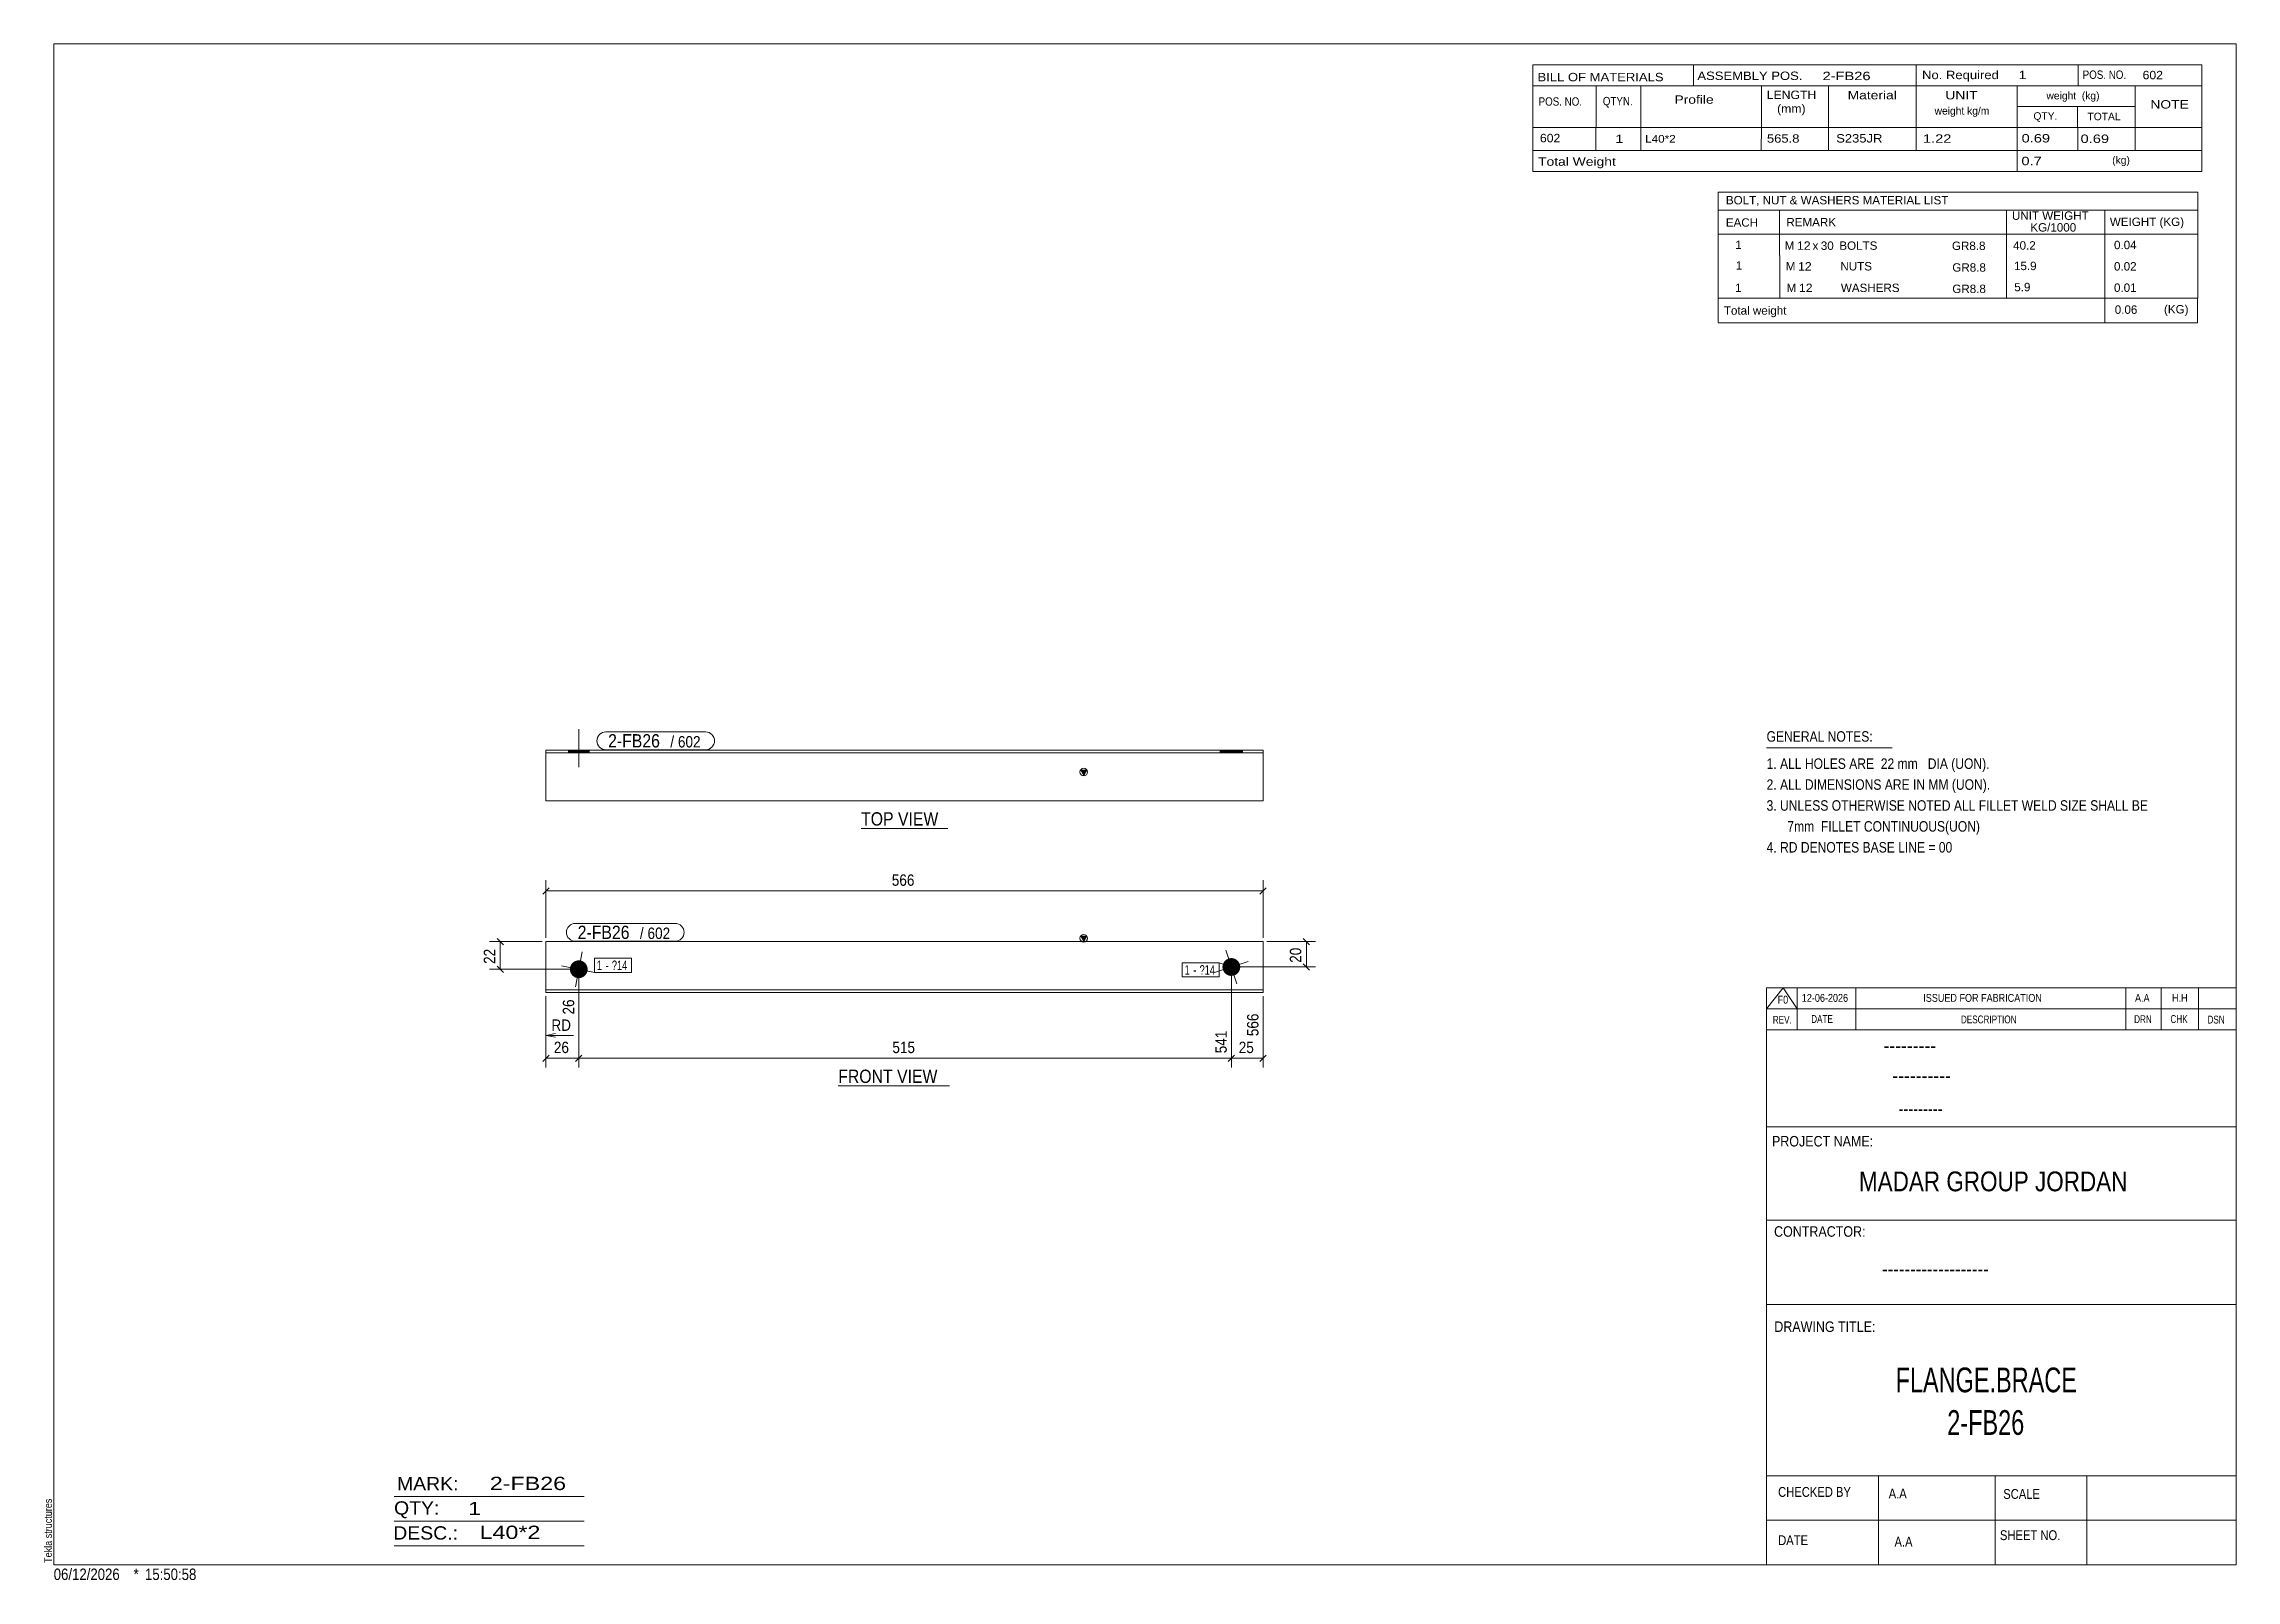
# Model space of a CAD drawing. Header units: millimetres. Extents: x 2 to 579, y 1 to 405.
import ezdxf

# ---------------------------------------------------------------- set-up
doc = ezdxf.new("R2010")
doc.units = ezdxf.units.MM
doc.linetypes.add('XKITLINE00', pattern=[0])
for name, color, linetype, lineweight in [('Bolt', 3, 'Continuous', 0), ('BoltMark', 7, 'Continuous', 0), ('Dimensions', 7, 'Continuous', 0), ('DrawingSheet', 5, 'Continuous', 0), ('OtherObjectType', 7, 'Continuous', 0), ('Part', 2, 'Continuous', 0), ('PartMark', 7, 'Continuous', 0)]:
    doc.layers.add(name, color=color, linetype=linetype, lineweight=lineweight)
doc.styles.add('@ARIAL_UNICODE_MS_BOLD', font='ARIAL.TTF')
doc.styles.add('ARIAL', font='ARIAL.TTF')
doc.styles.add('ARIAL_NARROW', font='ARIALN.TTF')
doc.styles.add('COMIC_SANS_MS_BOLD', font='COMICBD.TTF')
doc.styles.add('SWIS721_EX_BT', font='ARIAL.TTF')
doc.styles.add('SWISSE', font='ARIAL.TTF')

# ---------------------------------------------------------------- blocks, each defined once
blk = doc.blocks.new('*A1')
at = {"layer": 'Bolt'}
blk.add_hatch(color=3, dxfattribs=at).paths.add_polyline_path([(312.49, 161.53), (312.48, 161.59), (312.46, 161.64), (312.45, 161.7), (312.44, 161.75), (312.43, 161.81), (312.42, 161.87), (312.41, 161.92), (312.4, 161.98), (312.4, 162.04), (312.39, 162.09), (312.39, 162.15), (312.39, 162.21), (312.39, 162.27), (312.39, 162.32), (312.4, 162.38), (312.4, 162.44), (312.41, 162.49), (312.41, 162.55), (312.42, 162.61), (312.43, 162.66), (312.45, 162.72), (312.46, 162.78), (312.47, 162.83), (312.49, 162.89), (312.51, 162.94), (312.52, 163), (312.54, 163.05), (312.57, 163.1), (312.59, 163.15), (312.61, 163.21), (312.64, 163.26), (312.66, 163.31), (312.69, 163.36), (312.72, 163.41), (312.75, 163.46), (312.78, 163.51), (312.81, 163.55), (312.85, 163.6), (312.88, 163.65), (312.92, 163.69), (312.95, 163.73), (312.99, 163.78), (313.03, 163.82), (313.07, 163.86), (313.11, 163.9), (313.15, 163.94), (313.19, 163.98), (313.24, 164.02), (313.28, 164.05), (313.33, 164.09), (313.37, 164.12), (313.42, 164.15), (313.47, 164.18), (313.52, 164.21), (313.57, 164.24), (313.62, 164.27), (313.67, 164.3), (313.72, 164.32), (313.77, 164.35), (313.82, 164.37), (313.88, 164.39), (313.93, 164.41), (313.98, 164.43), (314.04, 164.45), (314.09, 164.46), (314.15, 164.48), (314.2, 164.49), (314.26, 164.5), (314.32, 164.51), (314.37, 164.52), (314.43, 164.53), (314.49, 164.54), (314.54, 164.54), (314.6, 164.55), (314.66, 164.55), (314.72, 164.55), (314.77, 164.55), (314.83, 164.55), (314.89, 164.54), (314.94, 164.54), (315, 164.53), (315.06, 164.53), (315.11, 164.52), (315.17, 164.51), (315.23, 164.5), (315.28, 164.48), (315.34, 164.47), (315.39, 164.45), (315.45, 164.43), (315.5, 164.42), (315.56, 164.4), (315.61, 164.38), (315.66, 164.35), (315.71, 164.33), (315.77, 164.3), (315.82, 164.28), (315.87, 164.25), (315.92, 164.22), (315.97, 164.19), (316.01, 164.16), (316.06, 164.13), (316.11, 164.1), (316.15, 164.06), (316.2, 164.03), (316.24, 163.99), (316.28, 163.95), (316.33, 163.91), (316.37, 163.87), (316.41, 163.83), (316.45, 163.79), (316.49, 163.75), (316.52, 163.7), (316.56, 163.66), (316.59, 163.61), (316.63, 163.57), (316.66, 163.52), (316.69, 163.47), (316.72, 163.42), (316.75, 163.37), (316.78, 163.32), (316.8, 163.27), (316.83, 163.22), (316.85, 163.17), (316.88, 163.12), (316.9, 163.06), (316.92, 163.01), (316.94, 162.96), (316.95, 162.9), (316.97, 162.85), (316.99, 162.79), (317, 162.74), (317.01, 162.68), (317.02, 162.62), (317.03, 162.57), (317.04, 162.51), (317.05, 162.45), (317.05, 162.4), (317.05, 162.34), (317.06, 162.28), (317.06, 162.22), (317.06, 162.17), (317.05, 162.11), (317.05, 162.05), (317.05, 162), (317.04, 161.94), (317.03, 161.88), (317.02, 161.83), (317.01, 161.77), (317, 161.71), (316.99, 161.66), (316.97, 161.6), (316.96, 161.55), (316.94, 161.49), (316.92, 161.44), (316.9, 161.38), (316.88, 161.33), (316.86, 161.28), (316.84, 161.23), (316.81, 161.17), (316.79, 161.12), (316.76, 161.07), (316.73, 161.02), (316.7, 160.98), (316.67, 160.93), (316.64, 160.88), (316.6, 160.83), (316.57, 160.79), (316.53, 160.74), (316.5, 160.7), (316.46, 160.66), (316.42, 160.61), (316.38, 160.57), (316.34, 160.53), (316.3, 160.49), (316.25, 160.46), (316.21, 160.42), (316.17, 160.38), (316.12, 160.35), (316.07, 160.31), (316.03, 160.28), (315.98, 160.25), (315.93, 160.22), (315.88, 160.19), (315.83, 160.16), (315.78, 160.14), (315.73, 160.11), (315.68, 160.09), (315.62, 160.06), (315.57, 160.04), (315.52, 160.02), (315.46, 160), (315.41, 159.99), (315.35, 159.97), (315.3, 159.96), (315.24, 159.94), (315.19, 159.93), (315.13, 159.92), (315.07, 159.91), (315.02, 159.9), (314.96, 159.9), (314.9, 159.89), (314.85, 159.89), (314.79, 159.88), (314.73, 159.88), (314.67, 159.88), (314.62, 159.89), (314.56, 159.89), (314.5, 159.89), (314.45, 159.9), (314.39, 159.91), (314.33, 159.92), (314.28, 159.93), (314.22, 159.94), (314.16, 159.95), (314.11, 159.97), (314.05, 159.98), (314, 160), (313.95, 160.02), (313.89, 160.04), (313.84, 160.06), (313.79, 160.08), (313.73, 160.1), (313.68, 160.13), (313.63, 160.16), (313.58, 160.18), (313.53, 160.21), (313.48, 160.24), (313.43, 160.27), (313.39, 160.3), (313.34, 160.34), (313.29, 160.37), (313.25, 160.41), (313.21, 160.44), (313.16, 160.48), (313.12, 160.52), (313.08, 160.56), (313.04, 160.6), (313, 160.64), (312.96, 160.69), (312.93, 160.73), (312.89, 160.77), (312.85, 160.82), (312.82, 160.87), (312.79, 160.91), (312.76, 160.96), (312.73, 161.01), (312.7, 161.06), (312.67, 161.11), (312.64, 161.16), (312.62, 161.21), (312.59, 161.26), (312.57, 161.32), (312.55, 161.37), (312.53, 161.42), (312.51, 161.48)], flags=17)
at = {"layer": 'Bolt', "color": 3, "linetype": 'XKITLINE00', "lineweight": 0}
for p, q in [((319.15, 163.7), (310.3, 160.74)), ((316.2, 157.79), (313.24, 166.64))]:
    blk.add_line(p, q, dxfattribs=at)
blk = doc.blocks.new('*A2')
at = {"layer": 'Bolt'}
blk.add_hatch(color=3, dxfattribs=at).paths.add_polyline_path([(143.59, 163.9), (143.64, 163.89), (143.7, 163.87), (143.75, 163.86), (143.81, 163.84), (143.86, 163.82), (143.92, 163.8), (143.97, 163.78), (144.02, 163.76), (144.08, 163.73), (144.13, 163.71), (144.18, 163.68), (144.23, 163.65), (144.28, 163.63), (144.33, 163.6), (144.37, 163.57), (144.42, 163.53), (144.47, 163.5), (144.51, 163.47), (144.56, 163.43), (144.6, 163.39), (144.65, 163.35), (144.69, 163.32), (144.73, 163.28), (144.77, 163.24), (144.81, 163.19), (144.85, 163.15), (144.88, 163.11), (144.92, 163.06), (144.95, 163.02), (144.99, 162.97), (145.02, 162.92), (145.05, 162.88), (145.08, 162.83), (145.11, 162.78), (145.14, 162.73), (145.16, 162.68), (145.19, 162.63), (145.21, 162.57), (145.24, 162.52), (145.26, 162.47), (145.28, 162.41), (145.3, 162.36), (145.31, 162.31), (145.33, 162.25), (145.35, 162.19), (145.36, 162.14), (145.37, 162.08), (145.38, 162.03), (145.39, 161.97), (145.4, 161.91), (145.41, 161.86), (145.41, 161.8), (145.41, 161.74), (145.42, 161.69), (145.42, 161.63), (145.42, 161.57), (145.41, 161.51), (145.41, 161.46), (145.41, 161.4), (145.4, 161.34), (145.39, 161.29), (145.38, 161.23), (145.37, 161.17), (145.36, 161.12), (145.35, 161.06), (145.33, 161.01), (145.32, 160.95), (145.3, 160.9), (145.28, 160.84), (145.26, 160.79), (145.24, 160.73), (145.22, 160.68), (145.2, 160.63), (145.17, 160.58), (145.14, 160.53), (145.12, 160.48), (145.09, 160.43), (145.06, 160.38), (145.03, 160.33), (145, 160.28), (144.96, 160.24), (144.93, 160.19), (144.89, 160.15), (144.85, 160.1), (144.82, 160.06), (144.78, 160.02), (144.74, 159.98), (144.7, 159.94), (144.66, 159.9), (144.61, 159.86), (144.57, 159.82), (144.52, 159.79), (144.48, 159.75), (144.43, 159.72), (144.39, 159.69), (144.34, 159.65), (144.29, 159.62), (144.24, 159.59), (144.19, 159.57), (144.14, 159.54), (144.09, 159.52), (144.04, 159.49), (143.98, 159.47), (143.93, 159.45), (143.88, 159.43), (143.82, 159.41), (143.77, 159.39), (143.71, 159.37), (143.66, 159.36), (143.6, 159.35), (143.55, 159.33), (143.49, 159.32), (143.43, 159.31), (143.38, 159.31), (143.32, 159.3), (143.26, 159.29), (143.2, 159.29), (143.15, 159.29), (143.09, 159.29), (143.03, 159.29), (142.98, 159.29), (142.92, 159.29), (142.86, 159.3), (142.8, 159.3), (142.75, 159.31), (142.69, 159.32), (142.63, 159.33), (142.58, 159.34), (142.52, 159.36), (142.47, 159.37), (142.41, 159.39), (142.36, 159.4), (142.3, 159.42), (142.25, 159.44), (142.2, 159.46), (142.14, 159.49), (142.09, 159.51), (142.04, 159.53), (141.99, 159.56), (141.94, 159.59), (141.89, 159.62), (141.84, 159.65), (141.79, 159.68), (141.75, 159.71), (141.7, 159.74), (141.65, 159.78), (141.61, 159.81), (141.56, 159.85), (141.52, 159.89), (141.48, 159.93), (141.44, 159.97), (141.4, 160.01), (141.36, 160.05), (141.32, 160.09), (141.28, 160.14), (141.25, 160.18), (141.21, 160.23), (141.18, 160.27), (141.15, 160.32), (141.12, 160.37), (141.09, 160.42), (141.06, 160.47), (141.03, 160.52), (141, 160.57), (140.98, 160.62), (140.95, 160.67), (140.93, 160.72), (140.91, 160.78), (140.89, 160.83), (140.87, 160.88), (140.85, 160.94), (140.84, 160.99), (140.82, 161.05), (140.81, 161.1), (140.8, 161.16), (140.79, 161.22), (140.78, 161.27), (140.77, 161.33), (140.76, 161.39), (140.76, 161.44), (140.75, 161.5), (140.75, 161.56), (140.75, 161.61), (140.75, 161.67), (140.75, 161.73), (140.76, 161.79), (140.76, 161.84), (140.77, 161.9), (140.77, 161.96), (140.78, 162.01), (140.79, 162.07), (140.81, 162.13), (140.82, 162.18), (140.83, 162.24), (140.85, 162.29), (140.87, 162.35), (140.88, 162.4), (140.9, 162.46), (140.93, 162.51), (140.95, 162.56), (140.97, 162.61), (141, 162.66), (141.02, 162.72), (141.05, 162.77), (141.08, 162.82), (141.11, 162.86), (141.14, 162.91), (141.17, 162.96), (141.21, 163.01), (141.24, 163.05), (141.28, 163.1), (141.31, 163.14), (141.35, 163.18), (141.39, 163.23), (141.43, 163.27), (141.47, 163.31), (141.51, 163.35), (141.55, 163.38), (141.6, 163.42), (141.64, 163.46), (141.69, 163.49), (141.73, 163.53), (141.78, 163.56), (141.83, 163.59), (141.88, 163.62), (141.93, 163.65), (141.98, 163.68), (142.03, 163.7), (142.08, 163.73), (142.13, 163.75), (142.18, 163.77), (142.24, 163.8), (142.29, 163.82), (142.35, 163.83), (142.4, 163.85), (142.46, 163.87), (142.51, 163.88), (142.57, 163.9), (142.62, 163.91), (142.68, 163.92), (142.73, 163.93), (142.79, 163.94), (142.85, 163.94), (142.91, 163.95), (142.96, 163.95), (143.02, 163.95), (143.08, 163.95), (143.13, 163.95), (143.19, 163.95), (143.25, 163.95), (143.31, 163.94), (143.36, 163.94), (143.42, 163.93), (143.48, 163.92), (143.53, 163.91)], flags=17)
at = {"layer": 'Bolt', "color": 3, "linetype": 'XKITLINE00', "lineweight": 0}
for p, q in [((138.5, 162.52), (147.66, 160.72)), ((142.19, 157.04), (143.98, 166.2))]:
    blk.add_line(p, q, dxfattribs=at)
blk = doc.blocks.new('*A3')
at = {"layer": 'Part'}
blk.add_hatch(color=2, dxfattribs=at).paths.add_polyline_path([(275.11, 170.28), (276.71, 170.28), (275.91, 168.88)], flags=17)
at = {"layer": 'Part', "color": 2, "linetype": 'XKITLINE00', "lineweight": 0}
for p, q in [((134.45, 156.22), (134.45, 168.88)), ((134.45, 168.88), (323.06, 168.88)), ((275.91, 168.88), (275.11, 170.28)), ((275.11, 170.28), (276.71, 170.28)), ((276.71, 170.28), (275.91, 168.88)), ((323.06, 168.88), (323.06, 156.22)), ((134.45, 156.22), (134.45, 155.55)), ((134.45, 156.22), (323.06, 156.22)), ((323.06, 156.22), (323.06, 155.55)), ((134.45, 155.55), (323.06, 155.55))]:
    blk.add_line(p, q, dxfattribs=at)
blk.add_circle((275.91, 169.78), 1, dxfattribs=at)
blk = doc.blocks.new('*A4')
at = {"layer": 'Bolt'}
blk.add_hatch(color=3, dxfattribs=at).paths.add_polyline_path([(317.68, 219.25), (317.68, 218.58), (311.77, 218.58), (311.77, 219.25)], flags=17)
at = {"layer": 'Bolt', "color": 3, "linetype": 'XKITLINE00', "lineweight": 0}
for p, q in [((311.77, 218.58), (311.77, 219.25)), ((314.72, 218.58), (314.72, 219.25)), ((317.68, 218.58), (317.68, 219.25))]:
    blk.add_line(p, q, dxfattribs=at)
blk = doc.blocks.new('*A5')
at = {"layer": 'Bolt'}
blk.add_hatch(color=3, dxfattribs=at).paths.add_polyline_path([(140.35, 218.58), (140.35, 219.25), (145.82, 219.25), (145.82, 218.58)], flags=17)
at = {"layer": 'Bolt', "color": 3, "linetype": 'XKITLINE00', "lineweight": 0}
for p, q in [((140.35, 218.58), (140.35, 219.25)), ((143.08, 214.75), (143.08, 224.75)), ((145.82, 218.58), (145.82, 219.25))]:
    blk.add_line(p, q, dxfattribs=at)
blk = doc.blocks.new('*A6')
at = {"layer": 'Part'}
blk.add_hatch(color=2, dxfattribs=at).paths.add_polyline_path([(275.11, 213.98), (276.71, 213.98), (275.91, 212.58)], flags=17)
at = {"layer": 'Part', "color": 2, "linetype": 'XKITLINE00', "lineweight": 0}
for p, q in [((134.45, 205.92), (134.45, 219.25)), ((323.06, 219.25), (134.45, 219.25)), ((323.06, 219.25), (323.06, 205.92)), ((323.06, 218.58), (134.45, 218.58)), ((275.91, 212.58), (275.11, 213.98)), ((275.11, 213.98), (276.71, 213.98)), ((276.71, 213.98), (275.91, 212.58)), ((323.06, 205.92), (134.45, 205.92))]:
    blk.add_line(p, q, dxfattribs=at)
blk.add_circle((275.91, 213.48), 1, dxfattribs=at)
blk = doc.blocks.new('*A7')
at = {"layer": 'DrawingSheet', "color": 5, "linetype": 'XKITLINE00', "lineweight": 0}
for p, q in [((579, 405), (5, 405)), ((5, 405), (5, 5)), ((579, 5), (579, 405)), ((5, 5), (579, 5))]:
    blk.add_line(p, q, dxfattribs=at)
at = {"layer": 'DrawingSheet', "color": 5, "style": 'ARIAL', "width": 0.85}
blk.add_text('Tekla structures', height=2, rotation=90, dxfattribs=at).set_placement((4.5, 5.5))
blk = doc.blocks.new('*A8')
at = {"layer": 'OtherObjectType', "color": 7, "linetype": 'XKITLINE00', "lineweight": 0}
for p, q in [((442.76, 365.95), (442.75, 354.95)), ((442.76, 365.95), (568.88, 365.95)), ((568.88, 365.95), (568.88, 354.95)), ((442.75, 361.3), (568.88, 361.3)), ((458.87, 361.31), (458.87, 354.95)), ((518.57, 361.31), (518.57, 354.95)), ((544.47, 361.29), (544.47, 354.95)), ((442.76, 354.92), (442.76, 349.42)), ((442.77, 354.95), (568.88, 354.95)), ((458.92, 354.95), (458.92, 349.33)), ((518.57, 354.95), (518.57, 349.33)), ((544.5, 354.95), (544.5, 349.45)), ((568.88, 354.95), (568.88, 349.45)), ((442.79, 349.33), (442.79, 343.72)), ((458.95, 349.33), (458.95, 343.71)), ((518.57, 349.33), (518.57, 343.71)), ((544.5, 349.33), (544.5, 343.83)), ((568.88, 349.33), (568.88, 343.83)), ((442.79, 343.7), (442.79, 338.13)), ((458.95, 343.71), (458.95, 338.09)), ((518.57, 343.71), (518.57, 338.09)), ((544.5, 343.71), (544.5, 338.1)), ((568.88, 343.71), (568.88, 338.1)), ((568.88, 338.1), (442.75, 338.13)), ((442.78, 338.09), (442.78, 331.69)), ((442.85, 338.09), (568.87, 338.09)), ((544.5, 338.06), (544.5, 331.64)), ((568.87, 338.06), (568.87, 331.65)), ((442.77, 331.65), (568.87, 331.65))]:
    blk.add_line(p, q, dxfattribs=at)
at = {"layer": 'OtherObjectType', "color": 7, "style": 'ARIAL_NARROW'}
for s, width, p in [('BOLT, NUT & WASHERS MATERIAL LIST', 1.211571, (444.79, 362.79)), ('EACH', 1.211571, (444.78, 356.92)), ('REMARK', 1.211571, (460.7, 357.01)), ('UNIT WEIGHT', 1.211571, (520.03, 358.72)), (' KG/1000', 1.211571, (524.02, 355.63)), ('WEIGHT (KG)', 1.211571, (545.78, 357.1)), ('1', 1.211571, (447.26, 351.05)), ('M', 1.211571, (460.26, 350.85)), ('12', 1.275, (463.5, 350.83)), ('x', 1.211571, (467.58, 350.83)), ('30', 1.211571, (469.76, 350.82)), ('BOLTS', 1.211571, (474.63, 350.84)), ('GR8.8', 1.211571, (504.25, 350.79)), ('40.2', 1.211571, (520.34, 350.88)), ('0.04', 1.211571, (546.87, 351.01)), ('1', 1.211571, (447.4, 345.61)), ('M', 1.211571, (460.54, 345.41)), ('12', 1.275, (463.78, 345.39)), ('NUTS', 1.211571, (474.91, 345.41)), ('GR8.8', 1.211571, (504.35, 345.09)), ('15.9', 1.211571, (520.56, 345.5)), ('0.02', 1.211571, (546.87, 345.39)), ('1', 1.211571, (447.24, 339.74)), ('M', 1.211571, (460.76, 339.74)), ('12', 1.275, (464, 339.72)), ('WASHERS', 1.211571, (475.04, 339.73)), ('GR8.8', 1.211571, (504.35, 339.47)), ('5.9', 1.211571, (520.64, 339.94)), ('0.01', 1.211571, (546.87, 339.78)), ('Total weight', 1.211571, (444.26, 333.77)), ('0.06', 1.211571, (547.07, 334)), ('(KG)', 1.211571, (560.02, 334.1))]:
    blk.add_text(s, height=2.2, dxfattribs=dict(at, width=width)).set_placement(p)
blk = doc.blocks.new('*A9')
at = {"layer": 'OtherObjectType', "color": 7, "linetype": 'XKITLINE00', "lineweight": 0}
blk.add_line((455.5, 219.82), (488.5, 219.82), dxfattribs=at)
at = {"layer": 'OtherObjectType', "color": 7, "style": 'ARIAL_NARROW', "width": 1.008832}
for s, p in [('GENERAL NOTES:', (455.5, 221.47)), ('1. ALL HOLES ARE  22 mm   DIA (UON).', (455.5, 214.32)), ('2. ALL DIMENSIONS ARE IN MM (UON).', (455.5, 208.82)), ('3. UNLESS OTHERWISE NOTED ALL FILLET WELD SIZE SHALL BE', (455.5, 203.32)), ('7mm  FILLET CONTINUOUS(UON)', (460.95, 197.82)), ('4. RD DENOTES BASE LINE = 00', (455.5, 192.32))]:
    blk.add_text(s, height=2.75, dxfattribs=at).set_placement(p)
blk = doc.blocks.new('*A10')
at = {"layer": 'OtherObjectType', "color": 7, "linetype": 'XKITLINE00', "lineweight": 0}
for p, q in [((455.5, 156.76), (579, 156.76)), ((455.5, 151.21), (459.82, 156.76)), ((455.5, 151.21), (455.5, 156.76)), ((459.82, 156.76), (463.53, 151.21)), ((463.53, 151.21), (463.53, 156.76)), ((478.97, 151.21), (478.97, 156.76)), ((549.98, 151.21), (549.98, 156.76)), ((559.24, 151.21), (559.24, 156.76)), ((569.12, 151.21), (569.12, 156.76)), ((579, 151.21), (579, 156.76)), ((455.5, 151.21), (579, 151.21)), ((455.5, 145.65), (455.5, 151.21)), ((459.21, 151.21), (579, 151.21)), ((463.53, 145.65), (463.53, 151.21)), ((478.97, 145.65), (478.97, 151.21)), ((549.98, 145.65), (549.98, 151.21)), ((559.24, 145.65), (559.24, 151.21)), ((569.12, 145.65), (569.12, 151.21)), ((579, 145.65), (579, 151.21))]:
    blk.add_line(p, q, dxfattribs=at)
at = {"layer": 'OtherObjectType', "color": 7, "style": 'ARIAL_NARROW'}
for s, height, width, p in [('F0', 2.058, 1.008832, (458.4, 152.59)), ('12-06-2026', 2.058, 1.008832, (464.76, 153.06)), ('ISSUED FOR FABRICATION', 2.0583, 1.008832, (496.71, 153.06)), ('A.A', 2.058, 1.008832, (552.4, 153.06)), ('H.H', 2.058, 1.008832, (562.13, 153.06)), ('REV.', 2.058, 0.907949, (457.13, 147.31)), ('DATE', 2.058, 0.907949, (467.23, 147.5)), ('DESCRIPTION', 2.0583, 0.907949, (506.61, 147.39)), ('DRN', 2.058, 0.907949, (552.17, 147.47)), ('CHK', 2.058, 0.907949, (561.72, 147.5)), ('DSN', 2.058, 0.907949, (571.47, 147.35))]:
    blk.add_text(s, height=height, dxfattribs=dict(at, width=width)).set_placement(p)
blk = doc.blocks.new('*A11')
at = {"layer": 'OtherObjectType', "color": 6, "linetype": 'XKITLINE00', "lineweight": 0}
for p, q in [((94.5, 23), (144.5, 23)), ((94.5, 16.5), (144.5, 16.5)), ((94.5, 10), (144.5, 10))]:
    blk.add_line(p, q, dxfattribs=at)
at = {"layer": 'OtherObjectType', "color": 6, "style": 'ARIAL_NARROW'}
for s, width, p in [('MARK:', 1.275, (95.27, 24.58)), ('2-FB26', 1.525501, (119.69, 24.65)), ('QTY:', 1.275, (94.5, 18.19)), ('1', 1.525501, (113.99, 18.05)), ('DESC.:', 1.275, (94.29, 11.63)), ('L40*2', 1.525501, (117, 11.79))]:
    blk.add_text(s, height=3.5, dxfattribs=dict(at, width=width)).set_placement(p)
blk = doc.blocks.new('*A12')
at = {"layer": 'OtherObjectType', "color": 2, "linetype": 'XKITLINE00', "lineweight": 0}
for p, q in [((455.5, 145.65), (579, 145.65)), ((455.5, 5), (455.5, 145.64)), ((578.98, 145.64), (579, 5)), ((579, 120.14), (455.5, 120.14)), ((455.5, 95.63), (579, 95.63)), ((579, 73.49), (455.5, 73.49)), ((579, 28.4), (455.5, 28.4)), ((484.94, 28.4), (484.94, 5)), ((515.62, 5), (515.62, 28.4)), ((539.75, 5), (539.75, 28.4)), ((579, 16.7), (455.5, 16.7)), ((579, 5), (455.5, 5))]:
    blk.add_line(p, q, dxfattribs=at)
at = {"layer": 'OtherObjectType', "color": 4, "style": '@ARIAL_UNICODE_MS_BOLD', "width": 0.85}
blk.add_text('---------', height=3.9, dxfattribs=at).set_placement((486.23, 139.59))
at = {"layer": 'OtherObjectType', "color": 7, "style": 'ARIAL', "width": 0.85}
for s, height, p in [('----------', 3.9, (488.56, 131.77)), ('---------', 3.25, (490.21, 123.31))]:
    blk.add_text(s, height=height, dxfattribs=at).set_placement(p)
at = {"layer": 'OtherObjectType', "color": 3, "width": 0.85}
for s, style, p in [('PROJECT NAME:', 'SWIS721_EX_BT', (456.92, 115.01)), ('CONTRACTOR:', 'SWISSE', (457.47, 91.27)), ('DRAWING TITLE:', 'SWIS721_EX_BT', (457.53, 66.24))]:
    blk.add_text(s, height=2.7618, dxfattribs=dict(at, style=style)).set_placement(p)
at = {"layer": 'OtherObjectType', "color": 7, "width": 0.85}
for s, height, p in [('MADAR GROUP JORDAN', 5.2, (479.79, 103.23)), ('CHECKED BY', 2.592, (458.53, 22.86)), ('A.A', 2.592, (487.61, 22.45)), ('SCALE', 2.592, (517.74, 22.33)), ('DATE', 2.592, (458.54, 10.16)), ('A.A', 2.592, (489.14, 9.76)), ('SHEET NO.', 2.592, (516.87, 11.49))]:
    blk.add_text(s, height=height, dxfattribs=at).set_placement(p)
at = {"layer": 'OtherObjectType', "color": 1}
for s, height, style, width, p in [('-------------------', 3.9, 'COMIC_SANS_MS_BOLD', 0.85, (485.87, 80.86)), ('FLANGE.BRACE', 6.5, 'ARIAL', 0.68, (489.43, 50.37)), ('2-FB26', 6.5, 'ARIAL', 0.68, (503.02, 39.17))]:
    blk.add_text(s, height=height, dxfattribs=dict(at, style=style, width=width)).set_placement(p)
blk = doc.blocks.new('*A13')
at = {"layer": 'OtherObjectType', "color": 7, "linetype": 'XKITLINE00', "lineweight": 0}
for p, q in [((393.98, 399.5), (569.98, 399.5)), ((393.98, 399.5), (393.98, 388.5)), ((436.26, 399.42), (436.26, 393.87)), ((494.85, 394), (494.85, 399.5)), ((537.43, 393.96), (537.43, 399.42)), ((569.98, 394), (569.98, 399.5)), ((393.98, 394), (569.98, 394)), ((410.64, 394), (410.64, 383)), ((422.4, 393.98), (422.4, 383.03)), ((454.12, 393.99), (454.13, 383)), ((471.78, 393.98), (471.78, 383)), ((494.85, 393.98), (494.85, 383)), ((521.43, 394), (521.43, 383)), ((552.42, 394), (552.42, 383)), ((569.98, 394), (569.98, 388.5)), ((393.98, 388.5), (393.98, 383)), ((521.45, 388.52), (552.45, 388.52)), ((537.28, 388.52), (537.28, 383)), ((569.98, 388.5), (569.98, 383)), ((393.98, 383), (569.98, 383)), ((393.98, 383), (393.98, 376.95)), ((410.63, 383), (410.63, 376.95)), ((422.44, 382.99), (422.44, 376.95)), ((454.12, 383), (454.11, 376.95)), ((471.79, 383), (471.79, 376.95)), ((494.87, 383), (494.87, 376.95)), ((521.44, 383), (521.44, 376.95)), ((537.33, 382.95), (537.33, 376.95)), ((552.43, 383), (552.43, 376.95)), ((569.98, 383), (569.98, 376.95)), ((393.98, 376.95), (569.98, 376.95)), ((393.98, 376.95), (393.98, 371.45)), ((521.44, 376.95), (521.44, 371.45)), ((569.98, 376.95), (569.98, 371.45)), ((393.98, 371.45), (569.98, 371.45))]:
    blk.add_line(p, q, dxfattribs=at)
at = {"layer": 'OtherObjectType', "color": 7, "style": 'ARIAL_NARROW'}
for s, height, width, p in [('No. Required', 2.2, 1.36, (496.39, 395.72)), ('1', 2.2, 1.525501, (521.75, 395.72)), ('POS. NO.', 2.2, 1.02, (538.63, 395.79)), ('602', 2.2, 1.270501, (554.4, 395.69)), ('BILL OF MATERIALS', 2.2, 1.36, (395.25, 395.16)), ('ASSEMBLY POS.', 2.2, 1.36, (437.3, 395.5)), ('LENGTH', 2.2, 1.275, (455.54, 390.49)), ('2-FB26', 2.2, 1.525501, (470.23, 395.46)), ('Material', 2.2, 1.445, (476.81, 390.41)), ('UNIT', 2.2, 1.445, (502.52, 390.4)), ('weight  (kg)', 1.98, 1.19, (529.11, 390.39)), ('POS. NO.', 2.2, 1.02, (395.53, 388.74)), ('QTYN.', 2.2, 1.02, (412.42, 388.84)), ('Profile', 2.2, 1.445, (431.26, 389.25)), ('(mm)', 2.2, 1.275, (458.26, 386.86)), ('weight kg/m', 1.98, 1.19, (499.69, 386.4)), ('QTY.', 1.98, 1.19, (525.68, 385.03)), ('TOTAL', 1.98, 1.19, (539.9, 384.91)), ('NOTE', 2.2, 1.445, (556.44, 387.99)), ('602', 2.2, 1.270501, (395.89, 379.12)), ('1', 2.2, 1.525501, (415.71, 378.91)), ('L40*2', 1.98, 1.355501, (423.56, 379.04)), ('565.8', 2.2, 1.355501, (455.59, 379.01)), ('S235JR', 2.2, 1.355501, (473.81, 379.05)), ('1.22', 2.2, 1.525501, (496.62, 378.99)), ('0.69', 2.2, 1.525501, (522.57, 379.07)), ('0.69', 2.2, 1.525501, (538.08, 378.94)), ('Total Weight', 2.2, 1.445, (395.4, 372.94)), ('0.7', 2.2, 1.525501, (522.52, 373.09)), ('(kg)', 1.98, 1.19, (546.4, 373.46))]:
    blk.add_text(s, height=height, dxfattribs=dict(at, width=width)).set_placement(p)
blk = doc.blocks.new('*A14')
at = {"layer": 'OtherObjectType', "color": 7, "style": 'ARIAL_NARROW', "width": 1.008832}
for s, p in [('06/12/2026', (4.99, 1)), ('*', (26, 1)), ('15:50:58', (29, 1))]:
    blk.add_text(s, height=3, dxfattribs=at).set_placement(p)
blk = doc.blocks.new('*A15')
at = {"layer": 'Dimensions', "color": 7, "linetype": 'XKITLINE00', "lineweight": 0}
for p, q in [((133.45, 168.88), (119.6, 168.88)), ((121.6, 169.73), (123.3, 168.03)), ((122.45, 161.62), (122.45, 168.88)), ((142.08, 161.62), (119.6, 161.62)), ((121.6, 162.47), (123.3, 160.77))]:
    blk.add_line(p, q, dxfattribs=at)
at = {"layer": 'Dimensions', "color": 3}
for p in [(122.45, 168.88), (122.45, 161.62)]:
    blk.add_point(p, dxfattribs=at)
at = {"layer": 'Dimensions', "color": 3, "style": 'ARIAL', "width": 0.85}
blk.add_text('22', height=3, rotation=90.00021, dxfattribs=at).set_placement((121.1, 163.03))
blk = doc.blocks.new('*A16')
at = {"layer": 'Dimensions', "color": 7, "linetype": 'XKITLINE00', "lineweight": 0}
for p, q in [((324.06, 168.88), (336.85, 168.88)), ((333.6, 169.73), (335.3, 168.03)), ((334.45, 162.22), (334.45, 168.88)), ((315.72, 162.22), (336.85, 162.22)), ((333.6, 163.07), (335.3, 161.37))]:
    blk.add_line(p, q, dxfattribs=at)
at = {"layer": 'Dimensions', "color": 3}
for p in [(334.45, 168.88), (334.45, 162.22)]:
    blk.add_point(p, dxfattribs=at)
at = {"layer": 'Dimensions', "color": 3, "style": 'ARIAL', "width": 0.85}
blk.add_text('20', height=3, rotation=90.00021, dxfattribs=at).set_placement((333.1, 163.32))
blk = doc.blocks.new('*A17')
at = {"layer": 'Dimensions', "color": 7, "linetype": 'XKITLINE00', "lineweight": 0}
for p, q in [((134.45, 169.88), (134.45, 185.07)), ((323.06, 169.88), (323.06, 185.07)), ((135.3, 183.07), (133.6, 181.37)), ((134.45, 182.22), (323.06, 182.22)), ((323.91, 183.07), (322.21, 181.37))]:
    blk.add_line(p, q, dxfattribs=at)
at = {"layer": 'Dimensions', "color": 3}
for p in [(134.45, 182.22), (323.06, 182.22)]:
    blk.add_point(p, dxfattribs=at)
at = {"layer": 'Dimensions', "color": 3, "style": 'ARIAL', "width": 0.85}
blk.add_text('566', height=3, dxfattribs=at).set_placement((225.42, 183.57))
blk = doc.blocks.new('*A18')
at = {"layer": 'Dimensions', "color": 7, "linetype": 'XKITLINE00', "lineweight": 0}
for p, q in [((143.08, 160.62), (143.08, 135.82)), ((134.45, 154.55), (134.45, 135.82)), ((134.45, 154.55), (134.45, 141.82)), ((136.95, 144.72), (134.45, 144.22)), ((136.95, 143.72), (134.45, 144.22)), ((141.67, 144.22), (134.45, 144.22)), ((135.3, 139.07), (133.6, 137.37)), ((143.93, 139.07), (142.24, 137.37)), ((134.45, 138.22), (143.08, 138.22))]:
    blk.add_line(p, q, dxfattribs=at)
at = {"layer": 'Dimensions', "color": 7}
blk.add_point((134.45, 144.22), dxfattribs=at)
at = {"layer": 'Dimensions', "color": 3}
for p in [(134.45, 138.22), (143.08, 138.22)]:
    blk.add_point(p, dxfattribs=at)
at = {"layer": 'Dimensions', "color": 3, "style": 'ARIAL', "width": 0.85}
blk.add_text('26', height=3, rotation=90.00021, dxfattribs=at).set_placement((141.88, 149.72))
for s, p in [('RD', (135.89, 145.42)), ('26', (136.54, 139.57))]:
    blk.add_text(s, height=3, dxfattribs=at).set_placement(p)
blk = doc.blocks.new('*A19')
at = {"layer": 'Dimensions', "color": 7, "linetype": 'XKITLINE00', "lineweight": 0}
for p, q in [((143.08, 160.62), (143.08, 135.82)), ((314.72, 161.22), (314.72, 135.82)), ((143.93, 139.07), (142.24, 137.37)), ((315.57, 139.07), (313.88, 137.37)), ((143.08, 138.22), (314.72, 138.22))]:
    blk.add_line(p, q, dxfattribs=at)
at = {"layer": 'Dimensions', "color": 3}
for p in [(143.08, 138.22), (314.72, 138.22)]:
    blk.add_point(p, dxfattribs=at)
at = {"layer": 'Dimensions', "color": 3, "style": 'ARIAL', "width": 0.85}
blk.add_text('541', height=3, rotation=90.00021, dxfattribs=at).set_placement((313.52, 139.52))
blk.add_text('515', height=3, dxfattribs=at).set_placement((225.57, 139.57))
blk = doc.blocks.new('*A20')
at = {"layer": 'Dimensions', "color": 7, "linetype": 'XKITLINE00', "lineweight": 0}
for p, q in [((314.72, 161.22), (314.72, 135.82)), ((323.06, 154.55), (323.06, 135.82)), ((315.57, 139.07), (313.88, 137.37)), ((323.91, 139.07), (322.21, 137.37)), ((314.72, 138.22), (323.06, 138.22))]:
    blk.add_line(p, q, dxfattribs=at)
at = {"layer": 'Dimensions', "color": 3}
for p in [(314.72, 138.22), (323.06, 138.22)]:
    blk.add_point(p, dxfattribs=at)
at = {"layer": 'Dimensions', "color": 3, "style": 'ARIAL', "width": 0.85}
blk.add_text('566', height=3, rotation=90.00021, dxfattribs=at).set_placement((321.86, 144.02))
blk.add_text('25', height=3, dxfattribs=at).set_placement((316.67, 139.57))
blk = doc.blocks.new('*A21')
at = {"layer": 'BoltMark', "color": 7, "linetype": 'XKITLINE00', "lineweight": 0}
for p, q in [((143.08, 161.62), (147.25, 160.81)), ((147.25, 164.51), (156.94, 164.51)), ((147.25, 160.81), (147.25, 164.51)), ((156.94, 160.81), (156.94, 164.51)), ((147.25, 160.81), (156.94, 160.81))]:
    blk.add_line(p, q, dxfattribs=at)
at = {"layer": 'BoltMark', "color": 3, "style": 'ARIAL_NARROW', "width": 0.85}
for s, p in [('1', (147.85, 161.41)), ('-', (150.12, 161.41)), ('?14', (151.78, 161.41))]:
    blk.add_text(s, height=2.5, dxfattribs=at).set_placement(p)
blk = doc.blocks.new('*A22')
at = {"layer": 'BoltMark', "color": 7, "linetype": 'XKITLINE00', "lineweight": 0}
for p, q in [((301.83, 163.29), (311.52, 163.29)), ((301.83, 159.59), (301.83, 163.29)), ((311.52, 159.59), (311.52, 163.29)), ((314.72, 162.22), (311.52, 163.29)), ((301.83, 159.59), (311.52, 159.59))]:
    blk.add_line(p, q, dxfattribs=at)
at = {"layer": 'BoltMark', "color": 3, "style": 'ARIAL_NARROW', "width": 0.85}
for s, p in [('1', (302.43, 160.19)), ('?14', (306.36, 160.19)), ('-', (304.7, 160.19))]:
    blk.add_text(s, height=2.5, dxfattribs=at).set_placement(p)
blk = doc.blocks.new('*A23')
at = {"layer": 'PartMark', "color": 7, "linetype": 'XKITLINE00', "lineweight": 0}
for p, q in [((142.2, 173.68), (168.44, 173.68)), ((142.2, 168.98), (168.44, 168.98))]:
    blk.add_line(p, q, dxfattribs=at)
for centre, start, end in [((142.2, 171.33), 90, 270), ((168.44, 171.33), 270, 90)]:
    blk.add_arc(centre, 2.35, start, end, dxfattribs=at)
at = {"layer": 'PartMark', "color": 1, "style": 'ARIAL', "width": 0.85}
blk.add_text('2-FB26', height=3.5, dxfattribs=at).set_placement((142.8, 169.58))
at = {"layer": 'PartMark', "color": 3, "style": 'ARIAL', "width": 0.85}
for s, p in [('/', (159.16, 169.58)), ('602', (161.17, 169.58))]:
    blk.add_text(s, height=3, dxfattribs=at).set_placement(p)
blk = doc.blocks.new('*A24')
at = {"layer": 'OtherObjectType', "color": 7, "linetype": 'XKITLINE00', "lineweight": 0}
blk.add_line((211.33, 130.97), (240.62, 130.97), dxfattribs=at)
at = {"layer": 'OtherObjectType', "color": 7, "style": 'ARIAL', "width": 0.85}
blk.add_text('FRONT VIEW', height=3.5, dxfattribs=at).set_placement((211.33, 131.72))
blk = doc.blocks.new('*A25')
at = {"layer": 'PartMark', "color": 7, "linetype": 'XKITLINE00', "lineweight": 0}
for p, q in [((150.2, 224.05), (176.44, 224.05)), ((150.2, 219.35), (176.44, 219.35))]:
    blk.add_line(p, q, dxfattribs=at)
for centre, start, end in [((150.2, 221.7), 90, 270), ((176.44, 221.7), 270, 90)]:
    blk.add_arc(centre, 2.35, start, end, dxfattribs=at)
at = {"layer": 'PartMark', "color": 1, "style": 'ARIAL', "width": 0.85}
blk.add_text('2-FB26', height=3.5, dxfattribs=at).set_placement((150.8, 219.95))
at = {"layer": 'PartMark', "color": 3, "style": 'ARIAL', "width": 0.85}
for s, p in [('/', (167.16, 219.95)), ('602', (169.17, 219.95))]:
    blk.add_text(s, height=3, dxfattribs=at).set_placement(p)
blk = doc.blocks.new('*A26')
at = {"layer": 'OtherObjectType', "color": 7, "linetype": 'XKITLINE00', "lineweight": 0}
blk.add_line((217.34, 198.67), (240.16, 198.67), dxfattribs=at)
at = {"layer": 'OtherObjectType', "color": 7, "style": 'ARIAL', "width": 0.85}
blk.add_text('TOP VIEW', height=3.5, dxfattribs=at).set_placement((217.34, 199.42))

msp = doc.modelspace()

# ---------------------------------------------------------------- block references
at = {"lineweight": 0}
for name in ['*A7', '*A13', '*A8', '*A5', '*A25', '*A4', '*A9', '*A26', '*A17', '*A23', '*A15', '*A16', '*A2', '*A21', '*A22', '*A1', '*A18', '*A19', '*A20', '*A10', '*A12', '*A24', '*A11', '*A14']:
    msp.add_blockref(name, (0, 0), dxfattribs=at)
at = {"layer": 'Part', "lineweight": 0}
for name in ['*A6', '*A3']:
    msp.add_blockref(name, (0, 0), dxfattribs=at)

doc.saveas('drawing.dxf')
